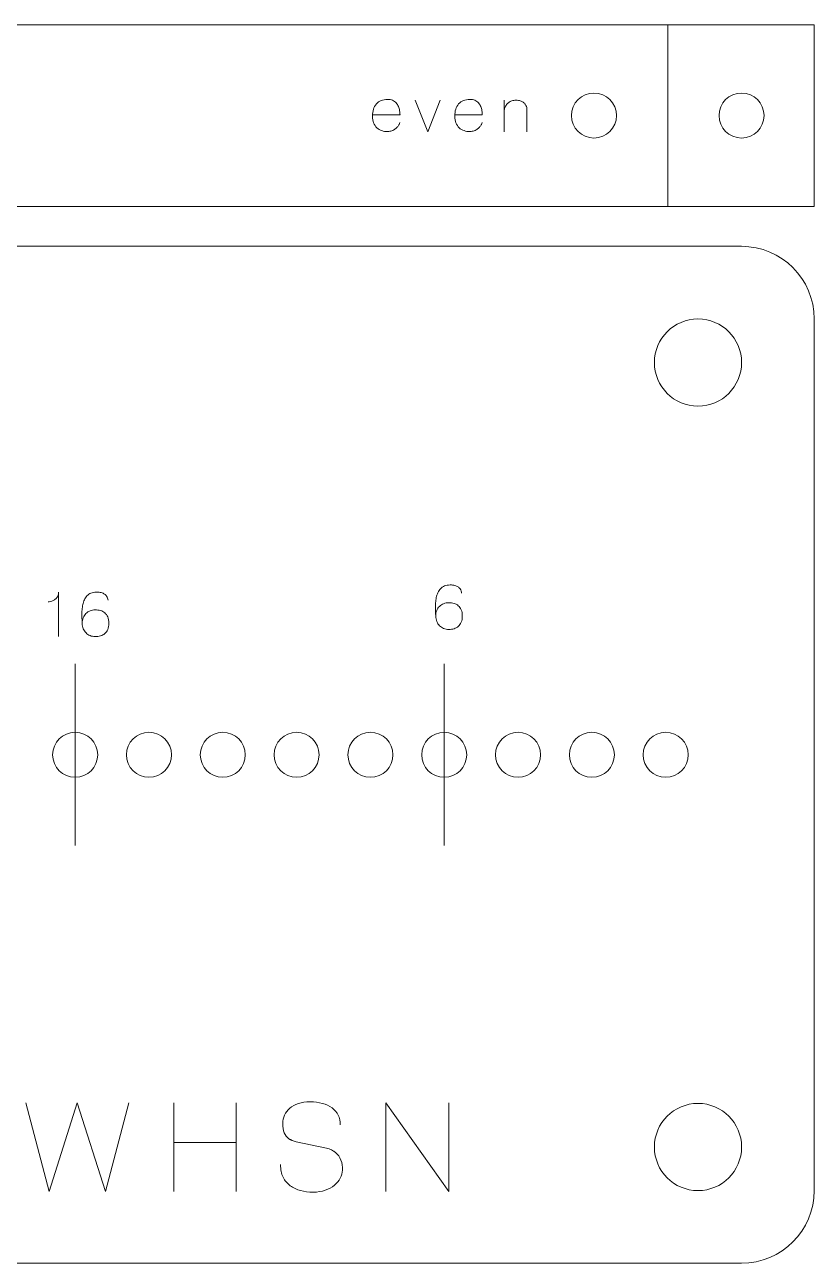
# Model space of a CAD drawing. Header units: centimetres. Extents: x -22.9 to 52.4, y -33.6 to -9.2.
# Drawn here: x -10.43 to -5, y -18.35 to -9.82 of the extents above; entities that cross this region are included whole.
import ezdxf

# ---------------------------------------------------------------- set-up
doc = ezdxf.new("R2010")
doc.units = ezdxf.units.CM
doc.header["$MEASUREMENT"] = 0
doc.layers.add('Layer 1', color=7, linetype='Continuous')

msp = doc.modelspace()

# ---------------------------------------------------------------- linework, layer by layer
at = {"layer": 'Layer 1', "color": 250, "lineweight": 20}
for centre, major_axis in [((-6.516, -10.45), (0, 0.155)), ((-5.5, -10.45), (0, 0.155)), ((-5.80001, -12.15001), (0, 0.3)), ((-10.08625, -14.85), (0, 0.155)), ((-9.57825, -14.85), (0, 0.155)), ((-9.07025, -14.85), (0, 0.155)), ((-8.56225, -14.85), (0, 0.155)), ((-8.05425, -14.85), (0, 0.155)), ((-7.54625, -14.85), (0, 0.155)), ((-7.03825, -14.85), (0, 0.155)), ((-6.53025, -14.85), (0, 0.155)), ((-6.02225, -14.85), (0, 0.155)), ((-5.80001, -17.55001), (0, 0.3))]:
    msp.add_ellipse(centre, major_axis=major_axis, ratio=1, dxfattribs=at)
for points, knots in [([(-16, -9.825), (-16, -9.825), (-5, -9.825), (-5, -9.825), (-5, -9.825), (-5, -9.825), (-5, -11.075), (-5, -11.075), (-5, -11.075), (-5, -11.075), (-16, -11.075), (-16, -11.075), (-16, -11.075), (-16, -11.075), (-16, -9.825), (-16, -9.825)], [0, 0, 0, 0, 0.25, 0.25, 0.25, 0.25, 0.5, 0.5, 0.5, 0.5, 0.75, 0.75, 0.75, 0.75, 1, 1, 1, 1]), ([(-16, -17.85), (-16, -17.85), (-16, -11.85), (-16, -11.85), (-16, -11.85), (-16, -11.5739), (-15.7761, -11.35), (-15.5, -11.35), (-15.5, -11.35), (-15.5, -11.35), (-5.5, -11.35), (-5.5, -11.35), (-5.5, -11.35), (-5.2239, -11.35), (-5, -11.5739), (-5, -11.85), (-5, -11.85), (-5, -11.85), (-5, -17.85), (-5, -17.85), (-5, -17.85), (-5, -18.1261), (-5.2239, -18.35), (-5.5, -18.35), (-5.5, -18.35), (-5.5, -18.35), (-15.5, -18.35), (-15.5, -18.35), (-15.5, -18.35), (-15.7761, -18.35), (-16, -18.1261), (-16, -17.85)], [0, 0, 0, 0, 0.125, 0.125, 0.125, 0.125, 0.25, 0.25, 0.25, 0.25, 0.375, 0.375, 0.375, 0.375, 0.5, 0.5, 0.5, 0.5, 0.625, 0.625, 0.625, 0.625, 0.75, 0.75, 0.75, 0.75, 0.875, 0.875, 0.875, 0.875, 1, 1, 1, 1])]:
    msp.add_open_spline(points, degree=3, knots=knots, dxfattribs=at)
at = {"layer": 'Layer 1', "color": 30, "lineweight": 20}
for points in [[(-6.008, -9.825), (-6.008, -9.825), (-6.008, -11.075), (-6.008, -11.075)], [(-10.08625, -14.225), (-10.08625, -14.225), (-10.08625, -15.475), (-10.08625, -15.475)], [(-7.54625, -14.225), (-7.54625, -14.225), (-7.54625, -15.475), (-7.54625, -15.475)]]:
    msp.add_open_spline(points, degree=3, dxfattribs=at)
at = {"layer": 'Layer 1', "color": 30, "lineweight": 9}
for points, knots in [([(-8.03978, -10.44556), (-8.03978, -10.44556), (-7.85055, -10.44556), (-7.85055, -10.44556), (-7.85055, -10.44556), (-7.85048, -10.43603), (-7.85132, -10.42637), (-7.85302, -10.41635), (-7.85302, -10.41635), (-7.85471, -10.4064), (-7.85753, -10.3968), (-7.86141, -10.38756), (-7.86141, -10.38756), (-7.86529, -10.37832), (-7.87059, -10.36999), (-7.87715, -10.36266), (-7.87715, -10.36266), (-7.88378, -10.35525), (-7.89196, -10.34939), (-7.9017, -10.34509), (-7.9017, -10.34509), (-7.91144, -10.34078), (-7.92308, -10.33853), (-7.93648, -10.33846), (-7.93648, -10.33846), (-7.95321, -10.33853), (-7.96802, -10.34128), (-7.98093, -10.34671), (-7.98093, -10.34671), (-7.99378, -10.35214), (-8.00464, -10.3599), (-8.01339, -10.37006), (-8.01339, -10.37006), (-8.02221, -10.38015), (-8.02891, -10.39236), (-8.03343, -10.40647), (-8.03343, -10.40647), (-8.03794, -10.42065), (-8.0402, -10.43653), (-8.0402, -10.45402), (-8.0402, -10.45402), (-8.04013, -10.47159), (-8.03731, -10.48711), (-8.03195, -10.50045), (-8.03195, -10.50045), (-8.02651, -10.51378), (-8.01903, -10.525), (-8.00944, -10.53389), (-8.00944, -10.53389), (-7.99991, -10.54285), (-7.98891, -10.54956), (-7.97642, -10.55393), (-7.97642, -10.55393), (-7.964, -10.5583), (-7.95067, -10.56028), (-7.93648, -10.55986), (-7.93648, -10.55986), (-7.92513, -10.55943), (-7.91504, -10.5576), (-7.90622, -10.55435), (-7.90622, -10.55435), (-7.8974, -10.55104), (-7.88971, -10.54695), (-7.88314, -10.54201), (-7.88314, -10.54201), (-7.87665, -10.53707), (-7.87122, -10.53185), (-7.86685, -10.52634), (-7.86685, -10.52634), (-7.86247, -10.52084), (-7.85909, -10.51562), (-7.85669, -10.51068), (-7.85669, -10.51068), (-7.85429, -10.50581), (-7.85281, -10.50172), (-7.85224, -10.49847), (-7.85224, -10.49847), (-7.85281, -10.50172), (-7.85429, -10.50581), (-7.85669, -10.51068), (-7.85669, -10.51068), (-7.85909, -10.51562), (-7.86247, -10.52084), (-7.86685, -10.52634), (-7.86685, -10.52634), (-7.87122, -10.53185), (-7.87665, -10.53707), (-7.88314, -10.54201), (-7.88314, -10.54201), (-7.88971, -10.54695), (-7.8974, -10.55104), (-7.90622, -10.55435), (-7.90622, -10.55435), (-7.91504, -10.5576), (-7.92513, -10.55943), (-7.93648, -10.55986), (-7.93648, -10.55986), (-7.95067, -10.56028), (-7.964, -10.5583), (-7.97642, -10.55393), (-7.97642, -10.55393), (-7.98891, -10.54956), (-7.99991, -10.54285), (-8.00944, -10.53389), (-8.00944, -10.53389), (-8.01903, -10.525), (-8.02651, -10.51378), (-8.03195, -10.50045), (-8.03195, -10.50045), (-8.03731, -10.48711), (-8.04013, -10.47159), (-8.0402, -10.45402), (-8.0402, -10.45402), (-8.0402, -10.43653), (-8.03794, -10.42065), (-8.03343, -10.40647), (-8.03343, -10.40647), (-8.02891, -10.39236), (-8.02221, -10.38015), (-8.01339, -10.37006), (-8.01339, -10.37006), (-8.00464, -10.3599), (-7.99378, -10.35214), (-7.98093, -10.34671), (-7.98093, -10.34671), (-7.96802, -10.34128), (-7.95321, -10.33853), (-7.93648, -10.33846), (-7.93648, -10.33846), (-7.92308, -10.33853), (-7.91144, -10.34078), (-7.9017, -10.34509), (-7.9017, -10.34509), (-7.89196, -10.34939), (-7.88378, -10.35525), (-7.87715, -10.36266), (-7.87715, -10.36266), (-7.87059, -10.36999), (-7.86529, -10.37832), (-7.86141, -10.38756), (-7.86141, -10.38756), (-7.85753, -10.3968), (-7.85471, -10.4064), (-7.85302, -10.41635), (-7.85302, -10.41635), (-7.85132, -10.42637), (-7.85048, -10.43603), (-7.85055, -10.44556), (-7.85055, -10.44556), (-7.85055, -10.44556), (-8.03978, -10.44556), (-8.03978, -10.44556)], [0, 0, 0, 0, 0.0263158, 0.0263158, 0.0263158, 0.0263158, 0.0526316, 0.0526316, 0.0526316, 0.0526316, 0.0789474, 0.0789474, 0.0789474, 0.0789474, 0.1052632, 0.1052632, 0.1052632, 0.1052632, 0.1315789, 0.1315789, 0.1315789, 0.1315789, 0.1578947, 0.1578947, 0.1578947, 0.1578947, 0.1842105, 0.1842105, 0.1842105, 0.1842105, 0.2105263, 0.2105263, 0.2105263, 0.2105263, 0.2368421, 0.2368421, 0.2368421, 0.2368421, 0.2631579, 0.2631579, 0.2631579, 0.2631579, 0.2894737, 0.2894737, 0.2894737, 0.2894737, 0.3157895, 0.3157895, 0.3157895, 0.3157895, 0.3421053, 0.3421053, 0.3421053, 0.3421053, 0.3684211, 0.3684211, 0.3684211, 0.3684211, 0.3947368, 0.3947368, 0.3947368, 0.3947368, 0.4210526, 0.4210526, 0.4210526, 0.4210526, 0.4473684, 0.4473684, 0.4473684, 0.4473684, 0.4736842, 0.4736842, 0.4736842, 0.4736842, 0.5, 0.5, 0.5, 0.5, 0.5263158, 0.5263158, 0.5263158, 0.5263158, 0.5526316, 0.5526316, 0.5526316, 0.5526316, 0.5789474, 0.5789474, 0.5789474, 0.5789474, 0.6052632, 0.6052632, 0.6052632, 0.6052632, 0.6315789, 0.6315789, 0.6315789, 0.6315789, 0.6578947, 0.6578947, 0.6578947, 0.6578947, 0.6842105, 0.6842105, 0.6842105, 0.6842105, 0.7105263, 0.7105263, 0.7105263, 0.7105263, 0.7368421, 0.7368421, 0.7368421, 0.7368421, 0.7631579, 0.7631579, 0.7631579, 0.7631579, 0.7894737, 0.7894737, 0.7894737, 0.7894737, 0.8157895, 0.8157895, 0.8157895, 0.8157895, 0.8421053, 0.8421053, 0.8421053, 0.8421053, 0.8684211, 0.8684211, 0.8684211, 0.8684211, 0.8947368, 0.8947368, 0.8947368, 0.8947368, 0.9210526, 0.9210526, 0.9210526, 0.9210526, 0.9473684, 0.9473684, 0.9473684, 0.9473684, 0.9736842, 0.9736842, 0.9736842, 0.9736842, 1, 1, 1, 1]), ([(-7.57327, -10.34438), (-7.57327, -10.34438), (-7.66005, -10.56155), (-7.66005, -10.56155), (-7.66005, -10.56155), (-7.66005, -10.56155), (-7.74599, -10.34438), (-7.74599, -10.34438), (-7.74599, -10.34438), (-7.74599, -10.34438), (-7.66005, -10.56155), (-7.66005, -10.56155), (-7.66005, -10.56155), (-7.66005, -10.56155), (-7.57327, -10.34438), (-7.57327, -10.34438)], [0, 0, 0, 0, 0.25, 0.25, 0.25, 0.25, 0.5, 0.5, 0.5, 0.5, 0.75, 0.75, 0.75, 0.75, 1, 1, 1, 1]), ([(-7.47337, -10.44556), (-7.47337, -10.44556), (-7.28414, -10.44556), (-7.28414, -10.44556), (-7.28414, -10.44556), (-7.28407, -10.43603), (-7.28491, -10.42637), (-7.28661, -10.41635), (-7.28661, -10.41635), (-7.2883, -10.4064), (-7.29112, -10.3968), (-7.295, -10.38756), (-7.295, -10.38756), (-7.29888, -10.37832), (-7.30418, -10.36999), (-7.31074, -10.36266), (-7.31074, -10.36266), (-7.31737, -10.35525), (-7.32555, -10.34939), (-7.33529, -10.34509), (-7.33529, -10.34509), (-7.34503, -10.34078), (-7.35667, -10.33853), (-7.37007, -10.33846), (-7.37007, -10.33846), (-7.3868, -10.33853), (-7.40161, -10.34128), (-7.41452, -10.34671), (-7.41452, -10.34671), (-7.42737, -10.35214), (-7.43823, -10.3599), (-7.44698, -10.37006), (-7.44698, -10.37006), (-7.4558, -10.38015), (-7.4625, -10.39236), (-7.46702, -10.40647), (-7.46702, -10.40647), (-7.47153, -10.42065), (-7.47379, -10.43653), (-7.47379, -10.45402), (-7.47379, -10.45402), (-7.47372, -10.47159), (-7.4709, -10.48711), (-7.46554, -10.50045), (-7.46554, -10.50045), (-7.4601, -10.51378), (-7.45262, -10.525), (-7.44303, -10.53389), (-7.44303, -10.53389), (-7.4335, -10.54285), (-7.4225, -10.54956), (-7.41001, -10.55393), (-7.41001, -10.55393), (-7.39759, -10.5583), (-7.38426, -10.56028), (-7.37007, -10.55986), (-7.37007, -10.55986), (-7.35872, -10.55943), (-7.34863, -10.5576), (-7.33981, -10.55435), (-7.33981, -10.55435), (-7.33099, -10.55104), (-7.3233, -10.54695), (-7.31673, -10.54201), (-7.31673, -10.54201), (-7.31024, -10.53707), (-7.30481, -10.53185), (-7.30044, -10.52634), (-7.30044, -10.52634), (-7.29606, -10.52084), (-7.29268, -10.51562), (-7.29028, -10.51068), (-7.29028, -10.51068), (-7.28788, -10.50581), (-7.2864, -10.50172), (-7.28583, -10.49847), (-7.28583, -10.49847), (-7.2864, -10.50172), (-7.28788, -10.50581), (-7.29028, -10.51068), (-7.29028, -10.51068), (-7.29268, -10.51562), (-7.29606, -10.52084), (-7.30044, -10.52634), (-7.30044, -10.52634), (-7.30481, -10.53185), (-7.31024, -10.53707), (-7.31673, -10.54201), (-7.31673, -10.54201), (-7.3233, -10.54695), (-7.33099, -10.55104), (-7.33981, -10.55435), (-7.33981, -10.55435), (-7.34863, -10.5576), (-7.35872, -10.55943), (-7.37007, -10.55986), (-7.37007, -10.55986), (-7.38426, -10.56028), (-7.39759, -10.5583), (-7.41001, -10.55393), (-7.41001, -10.55393), (-7.4225, -10.54956), (-7.4335, -10.54285), (-7.44303, -10.53389), (-7.44303, -10.53389), (-7.45262, -10.525), (-7.4601, -10.51378), (-7.46554, -10.50045), (-7.46554, -10.50045), (-7.4709, -10.48711), (-7.47372, -10.47159), (-7.47379, -10.45402), (-7.47379, -10.45402), (-7.47379, -10.43653), (-7.47153, -10.42065), (-7.46702, -10.40647), (-7.46702, -10.40647), (-7.4625, -10.39236), (-7.4558, -10.38015), (-7.44698, -10.37006), (-7.44698, -10.37006), (-7.43823, -10.3599), (-7.42737, -10.35214), (-7.41452, -10.34671), (-7.41452, -10.34671), (-7.40161, -10.34128), (-7.3868, -10.33853), (-7.37007, -10.33846), (-7.37007, -10.33846), (-7.35667, -10.33853), (-7.34503, -10.34078), (-7.33529, -10.34509), (-7.33529, -10.34509), (-7.32555, -10.34939), (-7.31737, -10.35525), (-7.31074, -10.36266), (-7.31074, -10.36266), (-7.30418, -10.36999), (-7.29888, -10.37832), (-7.295, -10.38756), (-7.295, -10.38756), (-7.29112, -10.3968), (-7.2883, -10.4064), (-7.28661, -10.41635), (-7.28661, -10.41635), (-7.28491, -10.42637), (-7.28407, -10.43603), (-7.28414, -10.44556), (-7.28414, -10.44556), (-7.28414, -10.44556), (-7.47337, -10.44556), (-7.47337, -10.44556)], [0, 0, 0, 0, 0.0263158, 0.0263158, 0.0263158, 0.0263158, 0.0526316, 0.0526316, 0.0526316, 0.0526316, 0.0789474, 0.0789474, 0.0789474, 0.0789474, 0.1052632, 0.1052632, 0.1052632, 0.1052632, 0.1315789, 0.1315789, 0.1315789, 0.1315789, 0.1578947, 0.1578947, 0.1578947, 0.1578947, 0.1842105, 0.1842105, 0.1842105, 0.1842105, 0.2105263, 0.2105263, 0.2105263, 0.2105263, 0.2368421, 0.2368421, 0.2368421, 0.2368421, 0.2631579, 0.2631579, 0.2631579, 0.2631579, 0.2894737, 0.2894737, 0.2894737, 0.2894737, 0.3157895, 0.3157895, 0.3157895, 0.3157895, 0.3421053, 0.3421053, 0.3421053, 0.3421053, 0.3684211, 0.3684211, 0.3684211, 0.3684211, 0.3947368, 0.3947368, 0.3947368, 0.3947368, 0.4210526, 0.4210526, 0.4210526, 0.4210526, 0.4473684, 0.4473684, 0.4473684, 0.4473684, 0.4736842, 0.4736842, 0.4736842, 0.4736842, 0.5, 0.5, 0.5, 0.5, 0.5263158, 0.5263158, 0.5263158, 0.5263158, 0.5526316, 0.5526316, 0.5526316, 0.5526316, 0.5789474, 0.5789474, 0.5789474, 0.5789474, 0.6052632, 0.6052632, 0.6052632, 0.6052632, 0.6315789, 0.6315789, 0.6315789, 0.6315789, 0.6578947, 0.6578947, 0.6578947, 0.6578947, 0.6842105, 0.6842105, 0.6842105, 0.6842105, 0.7105263, 0.7105263, 0.7105263, 0.7105263, 0.7368421, 0.7368421, 0.7368421, 0.7368421, 0.7631579, 0.7631579, 0.7631579, 0.7631579, 0.7894737, 0.7894737, 0.7894737, 0.7894737, 0.8157895, 0.8157895, 0.8157895, 0.8157895, 0.8421053, 0.8421053, 0.8421053, 0.8421053, 0.8684211, 0.8684211, 0.8684211, 0.8684211, 0.8947368, 0.8947368, 0.8947368, 0.8947368, 0.9210526, 0.9210526, 0.9210526, 0.9210526, 0.9473684, 0.9473684, 0.9473684, 0.9473684, 0.9736842, 0.9736842, 0.9736842, 0.9736842, 1, 1, 1, 1]), ([(-6.97808, -10.56155), (-6.97808, -10.56148), (-6.97808, -10.55943), (-6.97808, -10.55541), (-6.97808, -10.55541), (-6.97808, -10.55146), (-6.97808, -10.54603), (-6.97808, -10.53918), (-6.97808, -10.53918), (-6.97808, -10.53227), (-6.97808, -10.52451), (-6.97808, -10.51576), (-6.97808, -10.51576), (-6.97808, -10.50708), (-6.97808, -10.49798), (-6.97808, -10.48838), (-6.97808, -10.48838), (-6.97808, -10.47886), (-6.97808, -10.46948), (-6.97808, -10.46016), (-6.97808, -10.46016), (-6.97808, -10.45085), (-6.97808, -10.4421), (-6.97808, -10.43406), (-6.97808, -10.43406), (-6.97808, -10.42594), (-6.97808, -10.41903), (-6.97808, -10.41317), (-6.97808, -10.41317), (-6.97808, -10.40739), (-6.97808, -10.40322), (-6.97808, -10.40068), (-6.97808, -10.40068), (-6.97808, -10.39673), (-6.97885, -10.39229), (-6.98054, -10.38742), (-6.98054, -10.38742), (-6.98217, -10.38248), (-6.98478, -10.37754), (-6.98838, -10.3726), (-6.98838, -10.3726), (-6.99197, -10.36759), (-6.99656, -10.36301), (-7.00228, -10.35877), (-7.00228, -10.35877), (-7.00806, -10.35454), (-7.01498, -10.35115), (-7.02302, -10.34854), (-7.02302, -10.34854), (-7.03113, -10.34593), (-7.04059, -10.34452), (-7.05131, -10.34438), (-7.05131, -10.34438), (-7.06218, -10.34438), (-7.07198, -10.34586), (-7.08073, -10.34883), (-7.08073, -10.34883), (-7.08948, -10.35186), (-7.09717, -10.35602), (-7.1038, -10.36131), (-7.1038, -10.36131), (-7.11044, -10.36661), (-7.11594, -10.37267), (-7.12038, -10.37959), (-7.12038, -10.37959), (-7.1249, -10.38643), (-7.12822, -10.3937), (-7.13047, -10.40146), (-7.13047, -10.40146), (-7.13273, -10.40915), (-7.13386, -10.41698), (-7.13386, -10.42481), (-7.13386, -10.42481), (-7.13386, -10.41698), (-7.13273, -10.40915), (-7.13047, -10.40146), (-7.13047, -10.40146), (-7.12822, -10.3937), (-7.1249, -10.38643), (-7.12038, -10.37959), (-7.12038, -10.37959), (-7.11594, -10.37267), (-7.11044, -10.36661), (-7.1038, -10.36131), (-7.1038, -10.36131), (-7.09717, -10.35602), (-7.08948, -10.35186), (-7.08073, -10.34883), (-7.08073, -10.34883), (-7.07198, -10.34586), (-7.06218, -10.34438), (-7.05131, -10.34438), (-7.05131, -10.34438), (-7.04059, -10.34452), (-7.03113, -10.34593), (-7.02302, -10.34854), (-7.02302, -10.34854), (-7.01498, -10.35115), (-7.00806, -10.35454), (-7.00228, -10.35877), (-7.00228, -10.35877), (-6.99656, -10.36301), (-6.99197, -10.36759), (-6.98838, -10.3726), (-6.98838, -10.3726), (-6.98478, -10.37754), (-6.98217, -10.38248), (-6.98054, -10.38742), (-6.98054, -10.38742), (-6.97885, -10.39229), (-6.97808, -10.39673), (-6.97808, -10.40068), (-6.97808, -10.40068), (-6.97808, -10.40322), (-6.97808, -10.40739), (-6.97808, -10.41317), (-6.97808, -10.41317), (-6.97808, -10.41903), (-6.97808, -10.42594), (-6.97808, -10.43406), (-6.97808, -10.43406), (-6.97808, -10.4421), (-6.97808, -10.45085), (-6.97808, -10.46016), (-6.97808, -10.46016), (-6.97808, -10.46948), (-6.97808, -10.47886), (-6.97808, -10.48838), (-6.97808, -10.48838), (-6.97808, -10.49798), (-6.97808, -10.50708), (-6.97808, -10.51576), (-6.97808, -10.51576), (-6.97808, -10.52451), (-6.97808, -10.53227), (-6.97808, -10.53918), (-6.97808, -10.53918), (-6.97808, -10.54603), (-6.97808, -10.55146), (-6.97808, -10.55541), (-6.97808, -10.55541), (-6.97808, -10.55943), (-6.97808, -10.56148), (-6.97808, -10.56155)], [0, 0, 0, 0, 0.0277778, 0.0277778, 0.0277778, 0.0277778, 0.0555556, 0.0555556, 0.0555556, 0.0555556, 0.0833333, 0.0833333, 0.0833333, 0.0833333, 0.1111111, 0.1111111, 0.1111111, 0.1111111, 0.1388889, 0.1388889, 0.1388889, 0.1388889, 0.1666667, 0.1666667, 0.1666667, 0.1666667, 0.1944444, 0.1944444, 0.1944444, 0.1944444, 0.2222222, 0.2222222, 0.2222222, 0.2222222, 0.25, 0.25, 0.25, 0.25, 0.2777778, 0.2777778, 0.2777778, 0.2777778, 0.3055556, 0.3055556, 0.3055556, 0.3055556, 0.3333333, 0.3333333, 0.3333333, 0.3333333, 0.3611111, 0.3611111, 0.3611111, 0.3611111, 0.3888889, 0.3888889, 0.3888889, 0.3888889, 0.4166667, 0.4166667, 0.4166667, 0.4166667, 0.4444444, 0.4444444, 0.4444444, 0.4444444, 0.4722222, 0.4722222, 0.4722222, 0.4722222, 0.5, 0.5, 0.5, 0.5, 0.5277778, 0.5277778, 0.5277778, 0.5277778, 0.5555556, 0.5555556, 0.5555556, 0.5555556, 0.5833333, 0.5833333, 0.5833333, 0.5833333, 0.6111111, 0.6111111, 0.6111111, 0.6111111, 0.6388889, 0.6388889, 0.6388889, 0.6388889, 0.6666667, 0.6666667, 0.6666667, 0.6666667, 0.6944444, 0.6944444, 0.6944444, 0.6944444, 0.7222222, 0.7222222, 0.7222222, 0.7222222, 0.75, 0.75, 0.75, 0.75, 0.7777778, 0.7777778, 0.7777778, 0.7777778, 0.8055556, 0.8055556, 0.8055556, 0.8055556, 0.8333333, 0.8333333, 0.8333333, 0.8333333, 0.8611111, 0.8611111, 0.8611111, 0.8611111, 0.8888889, 0.8888889, 0.8888889, 0.8888889, 0.9166667, 0.9166667, 0.9166667, 0.9166667, 0.9444444, 0.9444444, 0.9444444, 0.9444444, 0.9722222, 0.9722222, 0.9722222, 0.9722222, 1, 1, 1, 1]), ([(-7.13386, -10.56155), (-7.13386, -10.56155), (-7.13386, -10.34438), (-7.13386, -10.34438), (-7.13386, -10.34438), (-7.13386, -10.34438), (-7.13386, -10.56155), (-7.13386, -10.56155)], [0, 0, 0, 0, 0.5, 0.5, 0.5, 0.5, 1, 1, 1, 1]), ([(-7.60488, -13.89514), (-7.60481, -13.88131), (-7.60256, -13.86882), (-7.59804, -13.85753), (-7.59804, -13.85753), (-7.5936, -13.84631), (-7.58732, -13.83665), (-7.5792, -13.82853), (-7.5792, -13.82853), (-7.57116, -13.82049), (-7.56163, -13.81428), (-7.55077, -13.80991), (-7.55077, -13.80991), (-7.5399, -13.80553), (-7.52798, -13.80335), (-7.51514, -13.80327), (-7.51514, -13.80327), (-7.50223, -13.8032), (-7.49016, -13.80483), (-7.47894, -13.80807), (-7.47894, -13.80807), (-7.46772, -13.81125), (-7.45792, -13.81647), (-7.44938, -13.82367), (-7.44938, -13.82367), (-7.44084, -13.83079), (-7.43414, -13.84025), (-7.42934, -13.85203), (-7.42934, -13.85203), (-7.42455, -13.86381), (-7.42208, -13.87813), (-7.42201, -13.89514), (-7.42201, -13.89514), (-7.42208, -13.91214), (-7.42455, -13.92646), (-7.42934, -13.93825), (-7.42934, -13.93825), (-7.43414, -13.95003), (-7.44084, -13.95948), (-7.44938, -13.96661), (-7.44938, -13.96661), (-7.45792, -13.97381), (-7.46772, -13.97903), (-7.47894, -13.9822), (-7.47894, -13.9822), (-7.49016, -13.98545), (-7.50223, -13.98707), (-7.51514, -13.987), (-7.51514, -13.987), (-7.52798, -13.98693), (-7.53976, -13.98474), (-7.55056, -13.98037), (-7.55056, -13.98037), (-7.56128, -13.97599), (-7.57059, -13.96978), (-7.57857, -13.96167), (-7.57857, -13.96167), (-7.58654, -13.95363), (-7.59282, -13.94396), (-7.59733, -13.93267), (-7.59733, -13.93267), (-7.60192, -13.92145), (-7.60439, -13.90897), (-7.60488, -13.89514), (-7.60488, -13.89514), (-7.60517, -13.88815), (-7.60552, -13.87983), (-7.60601, -13.87016), (-7.60601, -13.87016), (-7.60651, -13.86042), (-7.60679, -13.84984), (-7.60686, -13.83848), (-7.60686, -13.83848), (-7.60693, -13.82705), (-7.60658, -13.81527), (-7.60566, -13.8032), (-7.60566, -13.8032), (-7.60481, -13.79107), (-7.60312, -13.77914), (-7.60065, -13.76736), (-7.60065, -13.76736), (-7.59818, -13.75565), (-7.59465, -13.74457), (-7.59, -13.7342), (-7.59, -13.7342), (-7.58534, -13.72383), (-7.57934, -13.71466), (-7.57193, -13.70668), (-7.57193, -13.70668), (-7.56446, -13.69871), (-7.55535, -13.69243), (-7.54456, -13.68785), (-7.54456, -13.68785), (-7.53376, -13.68333), (-7.52099, -13.681), (-7.50625, -13.68093), (-7.50625, -13.68093), (-7.49341, -13.681), (-7.48254, -13.68227), (-7.47351, -13.68474), (-7.47351, -13.68474), (-7.46448, -13.68721), (-7.45707, -13.69053), (-7.45114, -13.69462), (-7.45114, -13.69462), (-7.44529, -13.69878), (-7.44063, -13.7033), (-7.43725, -13.70831), (-7.43725, -13.70831), (-7.43386, -13.71325), (-7.43132, -13.71826), (-7.42977, -13.72327), (-7.42977, -13.72327), (-7.42814, -13.72827), (-7.42709, -13.73293), (-7.42666, -13.73724), (-7.42666, -13.73724), (-7.42709, -13.73293), (-7.42814, -13.72827), (-7.42977, -13.72327), (-7.42977, -13.72327), (-7.43132, -13.71826), (-7.43386, -13.71325), (-7.43725, -13.70831), (-7.43725, -13.70831), (-7.44063, -13.7033), (-7.44529, -13.69878), (-7.45114, -13.69462), (-7.45114, -13.69462), (-7.45707, -13.69053), (-7.46448, -13.68721), (-7.47351, -13.68474), (-7.47351, -13.68474), (-7.48254, -13.68227), (-7.49341, -13.681), (-7.50625, -13.68093), (-7.50625, -13.68093), (-7.52099, -13.681), (-7.53376, -13.68333), (-7.54456, -13.68785), (-7.54456, -13.68785), (-7.55535, -13.69243), (-7.56446, -13.69871), (-7.57193, -13.70668), (-7.57193, -13.70668), (-7.57934, -13.71466), (-7.58534, -13.72383), (-7.59, -13.7342), (-7.59, -13.7342), (-7.59465, -13.74457), (-7.59818, -13.75565), (-7.60065, -13.76736), (-7.60065, -13.76736), (-7.60312, -13.77914), (-7.60481, -13.79107), (-7.60566, -13.8032), (-7.60566, -13.8032), (-7.60658, -13.81527), (-7.60693, -13.82705), (-7.60686, -13.83848), (-7.60686, -13.83848), (-7.60679, -13.84984), (-7.60651, -13.86042), (-7.60601, -13.87016), (-7.60601, -13.87016), (-7.60552, -13.87983), (-7.60517, -13.88815), (-7.60488, -13.89514), (-7.60488, -13.89514), (-7.60439, -13.90897), (-7.60192, -13.92145), (-7.59733, -13.93267), (-7.59733, -13.93267), (-7.59282, -13.94396), (-7.58654, -13.95363), (-7.57857, -13.96167), (-7.57857, -13.96167), (-7.57059, -13.96978), (-7.56128, -13.97599), (-7.55056, -13.98037), (-7.55056, -13.98037), (-7.53976, -13.98474), (-7.52798, -13.98693), (-7.51514, -13.987), (-7.51514, -13.987), (-7.50223, -13.98707), (-7.49016, -13.98545), (-7.47894, -13.9822), (-7.47894, -13.9822), (-7.46772, -13.97903), (-7.45792, -13.97381), (-7.44938, -13.96661), (-7.44938, -13.96661), (-7.44084, -13.95948), (-7.43414, -13.95003), (-7.42934, -13.93825), (-7.42934, -13.93825), (-7.42455, -13.92646), (-7.42208, -13.91214), (-7.42201, -13.89514), (-7.42201, -13.89514), (-7.42208, -13.87813), (-7.42455, -13.86381), (-7.42934, -13.85203), (-7.42934, -13.85203), (-7.43414, -13.84025), (-7.44084, -13.83079), (-7.44938, -13.82367), (-7.44938, -13.82367), (-7.45792, -13.81647), (-7.46772, -13.81125), (-7.47894, -13.80807), (-7.47894, -13.80807), (-7.49016, -13.80483), (-7.50223, -13.8032), (-7.51514, -13.80327), (-7.51514, -13.80327), (-7.52798, -13.80335), (-7.5399, -13.80553), (-7.55077, -13.80991), (-7.55077, -13.80991), (-7.56163, -13.81428), (-7.57116, -13.82049), (-7.5792, -13.82853), (-7.5792, -13.82853), (-7.58732, -13.83665), (-7.5936, -13.84631), (-7.59804, -13.85753), (-7.59804, -13.85753), (-7.60256, -13.86882), (-7.60481, -13.88131), (-7.60488, -13.89514)], [0, 0, 0, 0, 0.0172414, 0.0172414, 0.0172414, 0.0172414, 0.0344828, 0.0344828, 0.0344828, 0.0344828, 0.0517241, 0.0517241, 0.0517241, 0.0517241, 0.0689655, 0.0689655, 0.0689655, 0.0689655, 0.0862069, 0.0862069, 0.0862069, 0.0862069, 0.1034483, 0.1034483, 0.1034483, 0.1034483, 0.1206897, 0.1206897, 0.1206897, 0.1206897, 0.137931, 0.137931, 0.137931, 0.137931, 0.1551724, 0.1551724, 0.1551724, 0.1551724, 0.1724138, 0.1724138, 0.1724138, 0.1724138, 0.1896552, 0.1896552, 0.1896552, 0.1896552, 0.2068966, 0.2068966, 0.2068966, 0.2068966, 0.2241379, 0.2241379, 0.2241379, 0.2241379, 0.2413793, 0.2413793, 0.2413793, 0.2413793, 0.2586207, 0.2586207, 0.2586207, 0.2586207, 0.2758621, 0.2758621, 0.2758621, 0.2758621, 0.2931034, 0.2931034, 0.2931034, 0.2931034, 0.3103448, 0.3103448, 0.3103448, 0.3103448, 0.3275862, 0.3275862, 0.3275862, 0.3275862, 0.3448276, 0.3448276, 0.3448276, 0.3448276, 0.362069, 0.362069, 0.362069, 0.362069, 0.3793103, 0.3793103, 0.3793103, 0.3793103, 0.3965517, 0.3965517, 0.3965517, 0.3965517, 0.4137931, 0.4137931, 0.4137931, 0.4137931, 0.4310345, 0.4310345, 0.4310345, 0.4310345, 0.4482759, 0.4482759, 0.4482759, 0.4482759, 0.4655172, 0.4655172, 0.4655172, 0.4655172, 0.4827586, 0.4827586, 0.4827586, 0.4827586, 0.5, 0.5, 0.5, 0.5, 0.5172414, 0.5172414, 0.5172414, 0.5172414, 0.5344828, 0.5344828, 0.5344828, 0.5344828, 0.5517241, 0.5517241, 0.5517241, 0.5517241, 0.5689655, 0.5689655, 0.5689655, 0.5689655, 0.5862069, 0.5862069, 0.5862069, 0.5862069, 0.6034483, 0.6034483, 0.6034483, 0.6034483, 0.6206897, 0.6206897, 0.6206897, 0.6206897, 0.637931, 0.637931, 0.637931, 0.637931, 0.6551724, 0.6551724, 0.6551724, 0.6551724, 0.6724138, 0.6724138, 0.6724138, 0.6724138, 0.6896552, 0.6896552, 0.6896552, 0.6896552, 0.7068966, 0.7068966, 0.7068966, 0.7068966, 0.7241379, 0.7241379, 0.7241379, 0.7241379, 0.7413793, 0.7413793, 0.7413793, 0.7413793, 0.7586207, 0.7586207, 0.7586207, 0.7586207, 0.7758621, 0.7758621, 0.7758621, 0.7758621, 0.7931034, 0.7931034, 0.7931034, 0.7931034, 0.8103448, 0.8103448, 0.8103448, 0.8103448, 0.8275862, 0.8275862, 0.8275862, 0.8275862, 0.8448276, 0.8448276, 0.8448276, 0.8448276, 0.862069, 0.862069, 0.862069, 0.862069, 0.8793103, 0.8793103, 0.8793103, 0.8793103, 0.8965517, 0.8965517, 0.8965517, 0.8965517, 0.9137931, 0.9137931, 0.9137931, 0.9137931, 0.9310345, 0.9310345, 0.9310345, 0.9310345, 0.9482759, 0.9482759, 0.9482759, 0.9482759, 0.9655172, 0.9655172, 0.9655172, 0.9655172, 0.9827586, 0.9827586, 0.9827586, 0.9827586, 1, 1, 1, 1]), ([(-10.19991, -14.03636), (-10.19991, -14.03636), (-10.19991, -13.73114), (-10.19991, -13.73114), (-10.19991, -13.73114), (-10.19998, -13.74151), (-10.20182, -13.7504), (-10.20535, -13.75781), (-10.20535, -13.75781), (-10.2088, -13.76529), (-10.21339, -13.77143), (-10.21903, -13.77636), (-10.21903, -13.77636), (-10.22468, -13.7813), (-10.23075, -13.78525), (-10.23724, -13.78822), (-10.23724, -13.78822), (-10.24373, -13.79111), (-10.25001, -13.7933), (-10.25608, -13.79464), (-10.25608, -13.79464), (-10.26221, -13.79605), (-10.26744, -13.7969), (-10.27188, -13.79718), (-10.27188, -13.79718), (-10.26744, -13.7969), (-10.26221, -13.79605), (-10.25608, -13.79464), (-10.25608, -13.79464), (-10.25001, -13.7933), (-10.24373, -13.79111), (-10.23724, -13.78822), (-10.23724, -13.78822), (-10.23075, -13.78525), (-10.22468, -13.7813), (-10.21903, -13.77636), (-10.21903, -13.77636), (-10.21339, -13.77143), (-10.2088, -13.76529), (-10.20535, -13.75781), (-10.20535, -13.75781), (-10.20182, -13.7504), (-10.19998, -13.74151), (-10.19991, -13.73114), (-10.19991, -13.73114), (-10.19991, -13.73114), (-10.19991, -14.03636), (-10.19991, -14.03636)], [0, 0, 0, 0, 0.0833333, 0.0833333, 0.0833333, 0.0833333, 0.1666667, 0.1666667, 0.1666667, 0.1666667, 0.25, 0.25, 0.25, 0.25, 0.3333333, 0.3333333, 0.3333333, 0.3333333, 0.4166667, 0.4166667, 0.4166667, 0.4166667, 0.5, 0.5, 0.5, 0.5, 0.5833333, 0.5833333, 0.5833333, 0.5833333, 0.6666667, 0.6666667, 0.6666667, 0.6666667, 0.75, 0.75, 0.75, 0.75, 0.8333333, 0.8333333, 0.8333333, 0.8333333, 0.9166667, 0.9166667, 0.9166667, 0.9166667, 1, 1, 1, 1]), ([(-10.03778, -13.9445), (-10.03771, -13.93067), (-10.03546, -13.91818), (-10.03094, -13.90689), (-10.03094, -13.90689), (-10.0265, -13.89567), (-10.02022, -13.88601), (-10.0121, -13.87789), (-10.0121, -13.87789), (-10.00406, -13.86985), (-9.99453, -13.86364), (-9.98367, -13.85927), (-9.98367, -13.85927), (-9.9728, -13.85489), (-9.96088, -13.85271), (-9.94804, -13.85263), (-9.94804, -13.85263), (-9.93513, -13.85256), (-9.92306, -13.85419), (-9.91184, -13.85743), (-9.91184, -13.85743), (-9.90062, -13.86061), (-9.89082, -13.86583), (-9.88228, -13.87303), (-9.88228, -13.87303), (-9.87374, -13.88015), (-9.86704, -13.88961), (-9.86224, -13.90139), (-9.86224, -13.90139), (-9.85745, -13.91317), (-9.85498, -13.92749), (-9.85491, -13.9445), (-9.85491, -13.9445), (-9.85498, -13.9615), (-9.85745, -13.97582), (-9.86224, -13.98761), (-9.86224, -13.98761), (-9.86704, -13.99939), (-9.87374, -14.00884), (-9.88228, -14.01597), (-9.88228, -14.01597), (-9.89082, -14.02317), (-9.90062, -14.02839), (-9.91184, -14.03156), (-9.91184, -14.03156), (-9.92306, -14.03481), (-9.93513, -14.03643), (-9.94804, -14.03636), (-9.94804, -14.03636), (-9.96088, -14.03629), (-9.97266, -14.0341), (-9.98346, -14.02973), (-9.98346, -14.02973), (-9.99418, -14.02535), (-10.00349, -14.01914), (-10.01147, -14.01103), (-10.01147, -14.01103), (-10.01944, -14.00299), (-10.02572, -13.99332), (-10.03023, -13.98203), (-10.03023, -13.98203), (-10.03482, -13.97081), (-10.03729, -13.95833), (-10.03778, -13.9445), (-10.03778, -13.9445), (-10.03807, -13.93751), (-10.03842, -13.92919), (-10.03891, -13.91952), (-10.03891, -13.91952), (-10.03941, -13.90978), (-10.03969, -13.8992), (-10.03976, -13.88784), (-10.03976, -13.88784), (-10.03983, -13.87641), (-10.03948, -13.86463), (-10.03856, -13.85256), (-10.03856, -13.85256), (-10.03771, -13.84043), (-10.03602, -13.8285), (-10.03355, -13.81672), (-10.03355, -13.81672), (-10.03108, -13.80501), (-10.02755, -13.79393), (-10.0229, -13.78356), (-10.0229, -13.78356), (-10.01824, -13.77319), (-10.01224, -13.76402), (-10.00483, -13.75604), (-10.00483, -13.75604), (-9.99736, -13.74807), (-9.98825, -13.74179), (-9.97746, -13.73721), (-9.97746, -13.73721), (-9.96666, -13.73269), (-9.95389, -13.73036), (-9.93915, -13.73029), (-9.93915, -13.73029), (-9.92631, -13.73036), (-9.91544, -13.73163), (-9.90641, -13.7341), (-9.90641, -13.7341), (-9.89738, -13.73657), (-9.88997, -13.73989), (-9.88404, -13.74398), (-9.88404, -13.74398), (-9.87819, -13.74814), (-9.87353, -13.75266), (-9.87015, -13.75767), (-9.87015, -13.75767), (-9.86676, -13.76261), (-9.86422, -13.76762), (-9.86267, -13.77263), (-9.86267, -13.77263), (-9.86104, -13.77763), (-9.85999, -13.78229), (-9.85956, -13.7866), (-9.85956, -13.7866), (-9.85999, -13.78229), (-9.86104, -13.77763), (-9.86267, -13.77263), (-9.86267, -13.77263), (-9.86422, -13.76762), (-9.86676, -13.76261), (-9.87015, -13.75767), (-9.87015, -13.75767), (-9.87353, -13.75266), (-9.87819, -13.74814), (-9.88404, -13.74398), (-9.88404, -13.74398), (-9.88997, -13.73989), (-9.89738, -13.73657), (-9.90641, -13.7341), (-9.90641, -13.7341), (-9.91544, -13.73163), (-9.92631, -13.73036), (-9.93915, -13.73029), (-9.93915, -13.73029), (-9.95389, -13.73036), (-9.96666, -13.73269), (-9.97746, -13.73721), (-9.97746, -13.73721), (-9.98825, -13.74179), (-9.99736, -13.74807), (-10.00483, -13.75604), (-10.00483, -13.75604), (-10.01224, -13.76402), (-10.01824, -13.77319), (-10.0229, -13.78356), (-10.0229, -13.78356), (-10.02755, -13.79393), (-10.03108, -13.80501), (-10.03355, -13.81672), (-10.03355, -13.81672), (-10.03602, -13.8285), (-10.03771, -13.84043), (-10.03856, -13.85256), (-10.03856, -13.85256), (-10.03948, -13.86463), (-10.03983, -13.87641), (-10.03976, -13.88784), (-10.03976, -13.88784), (-10.03969, -13.8992), (-10.03941, -13.90978), (-10.03891, -13.91952), (-10.03891, -13.91952), (-10.03842, -13.92919), (-10.03807, -13.93751), (-10.03778, -13.9445), (-10.03778, -13.9445), (-10.03729, -13.95833), (-10.03482, -13.97081), (-10.03023, -13.98203), (-10.03023, -13.98203), (-10.02572, -13.99332), (-10.01944, -14.00299), (-10.01147, -14.01103), (-10.01147, -14.01103), (-10.00349, -14.01914), (-9.99418, -14.02535), (-9.98346, -14.02973), (-9.98346, -14.02973), (-9.97266, -14.0341), (-9.96088, -14.03629), (-9.94804, -14.03636), (-9.94804, -14.03636), (-9.93513, -14.03643), (-9.92306, -14.03481), (-9.91184, -14.03156), (-9.91184, -14.03156), (-9.90062, -14.02839), (-9.89082, -14.02317), (-9.88228, -14.01597), (-9.88228, -14.01597), (-9.87374, -14.00884), (-9.86704, -13.99939), (-9.86224, -13.98761), (-9.86224, -13.98761), (-9.85745, -13.97582), (-9.85498, -13.9615), (-9.85491, -13.9445), (-9.85491, -13.9445), (-9.85498, -13.92749), (-9.85745, -13.91317), (-9.86224, -13.90139), (-9.86224, -13.90139), (-9.86704, -13.88961), (-9.87374, -13.88015), (-9.88228, -13.87303), (-9.88228, -13.87303), (-9.89082, -13.86583), (-9.90062, -13.86061), (-9.91184, -13.85743), (-9.91184, -13.85743), (-9.92306, -13.85419), (-9.93513, -13.85256), (-9.94804, -13.85263), (-9.94804, -13.85263), (-9.96088, -13.85271), (-9.9728, -13.85489), (-9.98367, -13.85927), (-9.98367, -13.85927), (-9.99453, -13.86364), (-10.00406, -13.86985), (-10.0121, -13.87789), (-10.0121, -13.87789), (-10.02022, -13.88601), (-10.0265, -13.89567), (-10.03094, -13.90689), (-10.03094, -13.90689), (-10.03546, -13.91818), (-10.03771, -13.93067), (-10.03778, -13.9445)], [0, 0, 0, 0, 0.0172414, 0.0172414, 0.0172414, 0.0172414, 0.0344828, 0.0344828, 0.0344828, 0.0344828, 0.0517241, 0.0517241, 0.0517241, 0.0517241, 0.0689655, 0.0689655, 0.0689655, 0.0689655, 0.0862069, 0.0862069, 0.0862069, 0.0862069, 0.1034483, 0.1034483, 0.1034483, 0.1034483, 0.1206897, 0.1206897, 0.1206897, 0.1206897, 0.137931, 0.137931, 0.137931, 0.137931, 0.1551724, 0.1551724, 0.1551724, 0.1551724, 0.1724138, 0.1724138, 0.1724138, 0.1724138, 0.1896552, 0.1896552, 0.1896552, 0.1896552, 0.2068966, 0.2068966, 0.2068966, 0.2068966, 0.2241379, 0.2241379, 0.2241379, 0.2241379, 0.2413793, 0.2413793, 0.2413793, 0.2413793, 0.2586207, 0.2586207, 0.2586207, 0.2586207, 0.2758621, 0.2758621, 0.2758621, 0.2758621, 0.2931034, 0.2931034, 0.2931034, 0.2931034, 0.3103448, 0.3103448, 0.3103448, 0.3103448, 0.3275862, 0.3275862, 0.3275862, 0.3275862, 0.3448276, 0.3448276, 0.3448276, 0.3448276, 0.362069, 0.362069, 0.362069, 0.362069, 0.3793103, 0.3793103, 0.3793103, 0.3793103, 0.3965517, 0.3965517, 0.3965517, 0.3965517, 0.4137931, 0.4137931, 0.4137931, 0.4137931, 0.4310345, 0.4310345, 0.4310345, 0.4310345, 0.4482759, 0.4482759, 0.4482759, 0.4482759, 0.4655172, 0.4655172, 0.4655172, 0.4655172, 0.4827586, 0.4827586, 0.4827586, 0.4827586, 0.5, 0.5, 0.5, 0.5, 0.5172414, 0.5172414, 0.5172414, 0.5172414, 0.5344828, 0.5344828, 0.5344828, 0.5344828, 0.5517241, 0.5517241, 0.5517241, 0.5517241, 0.5689655, 0.5689655, 0.5689655, 0.5689655, 0.5862069, 0.5862069, 0.5862069, 0.5862069, 0.6034483, 0.6034483, 0.6034483, 0.6034483, 0.6206897, 0.6206897, 0.6206897, 0.6206897, 0.637931, 0.637931, 0.637931, 0.637931, 0.6551724, 0.6551724, 0.6551724, 0.6551724, 0.6724138, 0.6724138, 0.6724138, 0.6724138, 0.6896552, 0.6896552, 0.6896552, 0.6896552, 0.7068966, 0.7068966, 0.7068966, 0.7068966, 0.7241379, 0.7241379, 0.7241379, 0.7241379, 0.7413793, 0.7413793, 0.7413793, 0.7413793, 0.7586207, 0.7586207, 0.7586207, 0.7586207, 0.7758621, 0.7758621, 0.7758621, 0.7758621, 0.7931034, 0.7931034, 0.7931034, 0.7931034, 0.8103448, 0.8103448, 0.8103448, 0.8103448, 0.8275862, 0.8275862, 0.8275862, 0.8275862, 0.8448276, 0.8448276, 0.8448276, 0.8448276, 0.862069, 0.862069, 0.862069, 0.862069, 0.8793103, 0.8793103, 0.8793103, 0.8793103, 0.8965517, 0.8965517, 0.8965517, 0.8965517, 0.9137931, 0.9137931, 0.9137931, 0.9137931, 0.9310345, 0.9310345, 0.9310345, 0.9310345, 0.9482759, 0.9482759, 0.9482759, 0.9482759, 0.9655172, 0.9655172, 0.9655172, 0.9655172, 0.9827586, 0.9827586, 0.9827586, 0.9827586, 1, 1, 1, 1]), ([(-10.42655, -17.2452), (-10.42655, -17.2452), (-10.26568, -17.85565), (-10.26568, -17.85565), (-10.26568, -17.85565), (-10.26568, -17.85565), (-10.07179, -17.2452), (-10.07179, -17.2452), (-10.07179, -17.2452), (-10.07179, -17.2452), (-9.87791, -17.85565), (-9.87791, -17.85565), (-9.87791, -17.85565), (-9.87791, -17.85565), (-9.71704, -17.2452), (-9.71704, -17.2452), (-9.71704, -17.2452), (-9.71704, -17.2452), (-9.87791, -17.85565), (-9.87791, -17.85565), (-9.87791, -17.85565), (-9.87791, -17.85565), (-10.07179, -17.2452), (-10.07179, -17.2452), (-10.07179, -17.2452), (-10.07179, -17.2452), (-10.26568, -17.85565), (-10.26568, -17.85565), (-10.26568, -17.85565), (-10.26568, -17.85565), (-10.42655, -17.2452), (-10.42655, -17.2452)], [0, 0, 0, 0, 0.125, 0.125, 0.125, 0.125, 0.25, 0.25, 0.25, 0.25, 0.375, 0.375, 0.375, 0.375, 0.5, 0.5, 0.5, 0.5, 0.625, 0.625, 0.625, 0.625, 0.75, 0.75, 0.75, 0.75, 0.875, 0.875, 0.875, 0.875, 1, 1, 1, 1]), ([(-9.40801, -17.85565), (-9.40801, -17.85565), (-9.40801, -17.51783), (-9.40801, -17.51783), (-9.40801, -17.51783), (-9.40801, -17.51783), (-8.97705, -17.51783), (-8.97705, -17.51783), (-8.97705, -17.51783), (-8.97705, -17.51783), (-8.97705, -17.85565), (-8.97705, -17.85565), (-8.97705, -17.85565), (-8.97705, -17.85565), (-8.97705, -17.24605), (-8.97705, -17.24605), (-8.97705, -17.24605), (-8.97705, -17.24605), (-8.97705, -17.51783), (-8.97705, -17.51783), (-8.97705, -17.51783), (-8.97705, -17.51783), (-9.40801, -17.51783), (-9.40801, -17.51783), (-9.40801, -17.51783), (-9.40801, -17.51783), (-9.40801, -17.24605), (-9.40801, -17.24605), (-9.40801, -17.24605), (-9.40801, -17.24605), (-9.40801, -17.85565), (-9.40801, -17.85565)], [0, 0, 0, 0, 0.125, 0.125, 0.125, 0.125, 0.25, 0.25, 0.25, 0.25, 0.375, 0.375, 0.375, 0.375, 0.5, 0.5, 0.5, 0.5, 0.625, 0.625, 0.625, 0.625, 0.75, 0.75, 0.75, 0.75, 0.875, 0.875, 0.875, 0.875, 1, 1, 1, 1]), ([(-8.6731, -17.67108), (-8.67282, -17.7048), (-8.66689, -17.73373), (-8.65504, -17.75786), (-8.65504, -17.75786), (-8.64333, -17.78185), (-8.62696, -17.80146), (-8.60635, -17.8167), (-8.60635, -17.8167), (-8.58561, -17.8318), (-8.56176, -17.84295), (-8.53481, -17.85015), (-8.53481, -17.85015), (-8.508, -17.8572), (-8.47921, -17.86073), (-8.44873, -17.86073), (-8.44873, -17.86073), (-8.41797, -17.86059), (-8.39031, -17.85607), (-8.36562, -17.84747), (-8.36562, -17.84747), (-8.34106, -17.83886), (-8.32004, -17.82729), (-8.3024, -17.81275), (-8.3024, -17.81275), (-8.2849, -17.79822), (-8.27135, -17.78199), (-8.26176, -17.76393), (-8.26176, -17.76393), (-8.25216, -17.74587), (-8.24708, -17.72738), (-8.24638, -17.70833), (-8.24638, -17.70833), (-8.24553, -17.68335), (-8.2492, -17.66049), (-8.25724, -17.63989), (-8.25724, -17.63989), (-8.26529, -17.61929), (-8.2777, -17.60207), (-8.2945, -17.58796), (-8.2945, -17.58796), (-8.31115, -17.57385), (-8.33217, -17.56397), (-8.35729, -17.55847), (-8.35729, -17.55847), (-8.35729, -17.55847), (-8.56473, -17.5136), (-8.56473, -17.5136), (-8.56473, -17.5136), (-8.5842, -17.5095), (-8.60099, -17.50259), (-8.61482, -17.49299), (-8.61482, -17.49299), (-8.62865, -17.48326), (-8.63937, -17.46985), (-8.64671, -17.45264), (-8.64671, -17.45264), (-8.65405, -17.43556), (-8.65786, -17.41383), (-8.65786, -17.38744), (-8.65786, -17.38744), (-8.65786, -17.3674), (-8.65377, -17.34849), (-8.64544, -17.33071), (-8.64544, -17.33071), (-8.63726, -17.31293), (-8.62512, -17.29727), (-8.60918, -17.28344), (-8.60918, -17.28344), (-8.59323, -17.26975), (-8.57347, -17.25903), (-8.55005, -17.25127), (-8.55005, -17.25127), (-8.52648, -17.24337), (-8.49953, -17.23942), (-8.46905, -17.23927), (-8.46905, -17.23927), (-8.43843, -17.23927), (-8.41035, -17.2428), (-8.38467, -17.24986), (-8.38467, -17.24986), (-8.35913, -17.25691), (-8.33697, -17.26707), (-8.31834, -17.28062), (-8.31834, -17.28062), (-8.29972, -17.29417), (-8.28532, -17.31082), (-8.27545, -17.33029), (-8.27545, -17.33029), (-8.26557, -17.34991), (-8.26091, -17.37234), (-8.26162, -17.3976), (-8.26162, -17.3976), (-8.26091, -17.37234), (-8.26557, -17.34991), (-8.27545, -17.33029), (-8.27545, -17.33029), (-8.28532, -17.31082), (-8.29972, -17.29417), (-8.31834, -17.28062), (-8.31834, -17.28062), (-8.33697, -17.26707), (-8.35913, -17.25691), (-8.38467, -17.24986), (-8.38467, -17.24986), (-8.41035, -17.2428), (-8.43843, -17.23927), (-8.46905, -17.23927), (-8.46905, -17.23927), (-8.49953, -17.23942), (-8.52648, -17.24337), (-8.55005, -17.25127), (-8.55005, -17.25127), (-8.57347, -17.25903), (-8.59323, -17.26975), (-8.60918, -17.28344), (-8.60918, -17.28344), (-8.62512, -17.29727), (-8.63726, -17.31293), (-8.64544, -17.33071), (-8.64544, -17.33071), (-8.65377, -17.34849), (-8.65786, -17.3674), (-8.65786, -17.38744), (-8.65786, -17.38744), (-8.65786, -17.41383), (-8.65419, -17.43556), (-8.64714, -17.45249), (-8.64714, -17.45249), (-8.63994, -17.46957), (-8.62936, -17.48283), (-8.61553, -17.49257), (-8.61553, -17.49257), (-8.6017, -17.50217), (-8.58476, -17.50922), (-8.56473, -17.5136), (-8.56473, -17.5136), (-8.56473, -17.5136), (-8.35729, -17.55847), (-8.35729, -17.55847), (-8.35729, -17.55847), (-8.33161, -17.56397), (-8.31044, -17.57385), (-8.29379, -17.58796), (-8.29379, -17.58796), (-8.277, -17.60207), (-8.26472, -17.61929), (-8.25682, -17.63989), (-8.25682, -17.63989), (-8.24906, -17.66049), (-8.24553, -17.68335), (-8.24638, -17.70833), (-8.24638, -17.70833), (-8.24708, -17.72738), (-8.25216, -17.74587), (-8.26176, -17.76393), (-8.26176, -17.76393), (-8.27135, -17.78199), (-8.2849, -17.79822), (-8.3024, -17.81275), (-8.3024, -17.81275), (-8.32004, -17.82729), (-8.34106, -17.83886), (-8.36562, -17.84747), (-8.36562, -17.84747), (-8.39031, -17.85607), (-8.41797, -17.86059), (-8.44873, -17.86073), (-8.44873, -17.86073), (-8.47921, -17.86073), (-8.508, -17.8572), (-8.53481, -17.85015), (-8.53481, -17.85015), (-8.56176, -17.84295), (-8.58561, -17.8318), (-8.60635, -17.8167), (-8.60635, -17.8167), (-8.62696, -17.80146), (-8.64333, -17.78185), (-8.65504, -17.75786), (-8.65504, -17.75786), (-8.66689, -17.73373), (-8.67282, -17.7048), (-8.6731, -17.67108)], [0, 0, 0, 0, 0.0217391, 0.0217391, 0.0217391, 0.0217391, 0.0434783, 0.0434783, 0.0434783, 0.0434783, 0.0652174, 0.0652174, 0.0652174, 0.0652174, 0.0869565, 0.0869565, 0.0869565, 0.0869565, 0.1086957, 0.1086957, 0.1086957, 0.1086957, 0.1304348, 0.1304348, 0.1304348, 0.1304348, 0.1521739, 0.1521739, 0.1521739, 0.1521739, 0.173913, 0.173913, 0.173913, 0.173913, 0.1956522, 0.1956522, 0.1956522, 0.1956522, 0.2173913, 0.2173913, 0.2173913, 0.2173913, 0.2391304, 0.2391304, 0.2391304, 0.2391304, 0.2608696, 0.2608696, 0.2608696, 0.2608696, 0.2826087, 0.2826087, 0.2826087, 0.2826087, 0.3043478, 0.3043478, 0.3043478, 0.3043478, 0.326087, 0.326087, 0.326087, 0.326087, 0.3478261, 0.3478261, 0.3478261, 0.3478261, 0.3695652, 0.3695652, 0.3695652, 0.3695652, 0.3913043, 0.3913043, 0.3913043, 0.3913043, 0.4130435, 0.4130435, 0.4130435, 0.4130435, 0.4347826, 0.4347826, 0.4347826, 0.4347826, 0.4565217, 0.4565217, 0.4565217, 0.4565217, 0.4782609, 0.4782609, 0.4782609, 0.4782609, 0.5, 0.5, 0.5, 0.5, 0.5217391, 0.5217391, 0.5217391, 0.5217391, 0.5434783, 0.5434783, 0.5434783, 0.5434783, 0.5652174, 0.5652174, 0.5652174, 0.5652174, 0.5869565, 0.5869565, 0.5869565, 0.5869565, 0.6086957, 0.6086957, 0.6086957, 0.6086957, 0.6304348, 0.6304348, 0.6304348, 0.6304348, 0.6521739, 0.6521739, 0.6521739, 0.6521739, 0.673913, 0.673913, 0.673913, 0.673913, 0.6956522, 0.6956522, 0.6956522, 0.6956522, 0.7173913, 0.7173913, 0.7173913, 0.7173913, 0.7391304, 0.7391304, 0.7391304, 0.7391304, 0.7608696, 0.7608696, 0.7608696, 0.7608696, 0.7826087, 0.7826087, 0.7826087, 0.7826087, 0.8043478, 0.8043478, 0.8043478, 0.8043478, 0.826087, 0.826087, 0.826087, 0.826087, 0.8478261, 0.8478261, 0.8478261, 0.8478261, 0.8695652, 0.8695652, 0.8695652, 0.8695652, 0.8913043, 0.8913043, 0.8913043, 0.8913043, 0.9130435, 0.9130435, 0.9130435, 0.9130435, 0.9347826, 0.9347826, 0.9347826, 0.9347826, 0.9565217, 0.9565217, 0.9565217, 0.9565217, 0.9782609, 0.9782609, 0.9782609, 0.9782609, 1, 1, 1, 1]), ([(-7.9492, -17.85565), (-7.9492, -17.85565), (-7.9492, -17.2452), (-7.9492, -17.2452), (-7.9492, -17.2452), (-7.9492, -17.2452), (-7.51401, -17.85565), (-7.51401, -17.85565), (-7.51401, -17.85565), (-7.51401, -17.85565), (-7.51401, -17.2452), (-7.51401, -17.2452), (-7.51401, -17.2452), (-7.51401, -17.2452), (-7.51401, -17.85565), (-7.51401, -17.85565), (-7.51401, -17.85565), (-7.51401, -17.85565), (-7.9492, -17.2452), (-7.9492, -17.2452), (-7.9492, -17.2452), (-7.9492, -17.2452), (-7.9492, -17.85565), (-7.9492, -17.85565)], [0, 0, 0, 0, 0.1666667, 0.1666667, 0.1666667, 0.1666667, 0.3333333, 0.3333333, 0.3333333, 0.3333333, 0.5, 0.5, 0.5, 0.5, 0.6666667, 0.6666667, 0.6666667, 0.6666667, 0.8333333, 0.8333333, 0.8333333, 0.8333333, 1, 1, 1, 1])]:
    msp.add_open_spline(points, degree=3, knots=knots, dxfattribs=at)

doc.saveas('drawing.dxf')
